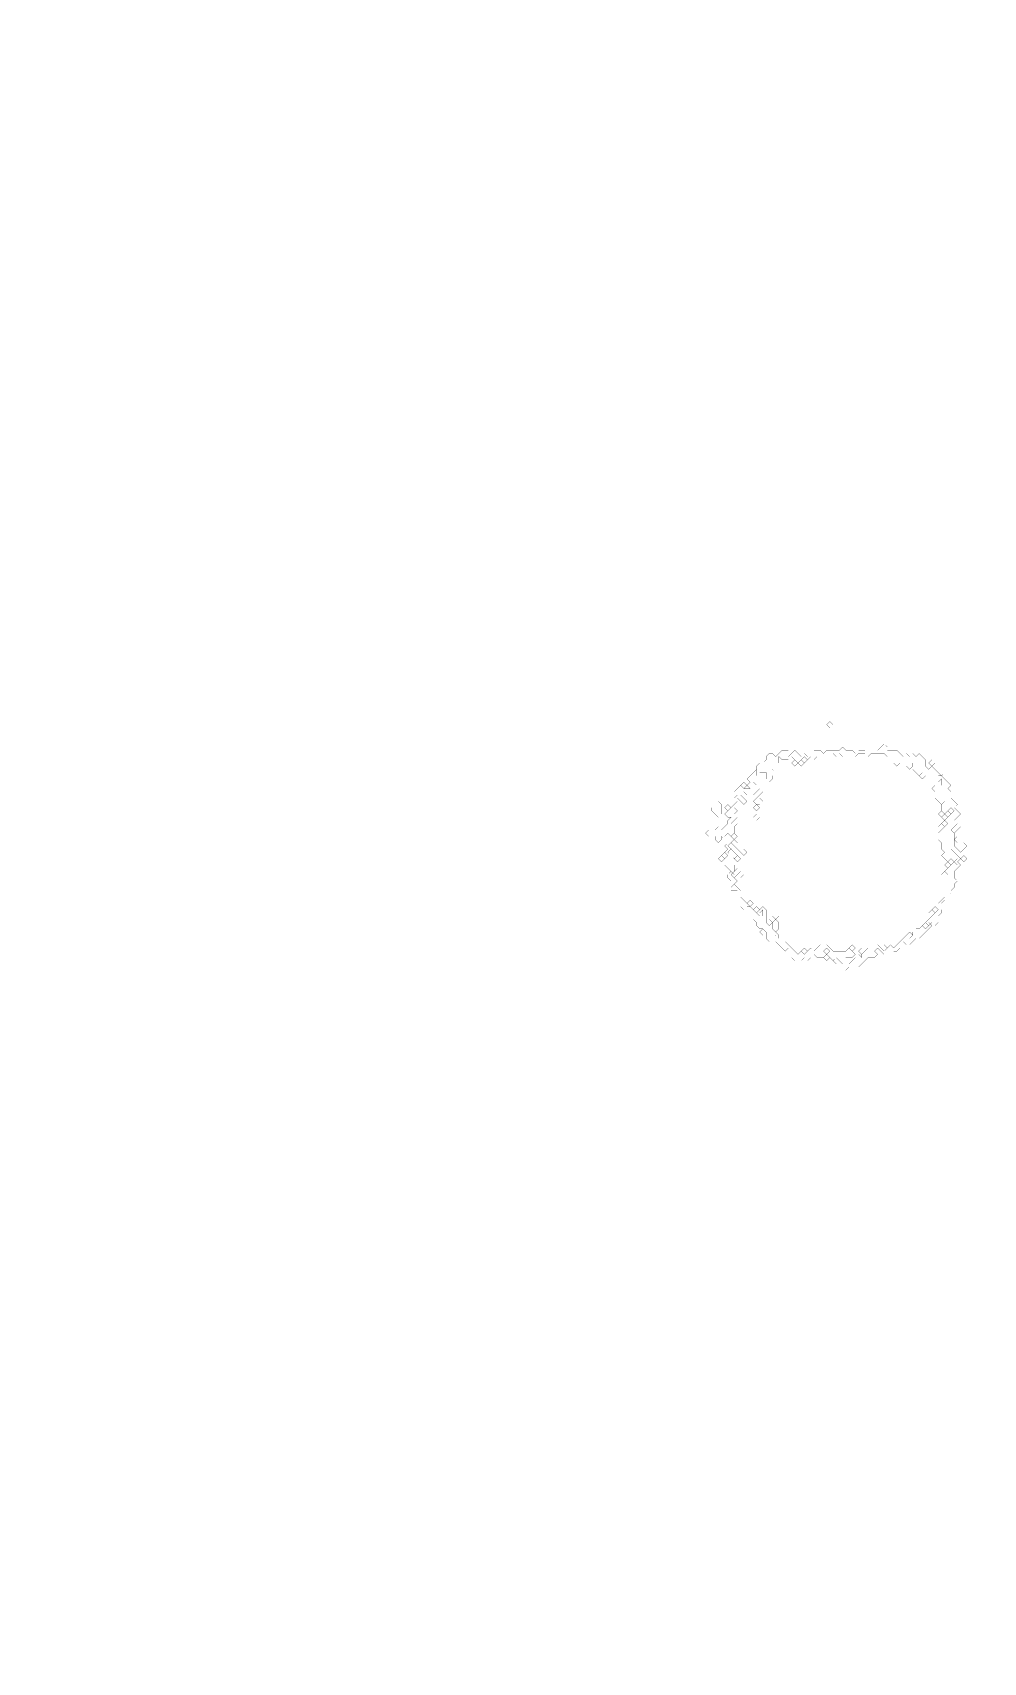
# Model space of a CAD drawing. Header units: metres. Extents: x 0 to 5075, y -5075 to 0.
# Drawn here: x 0 to 2961, y -5075 to 0 of the extents above; entities that cross this region are included whole.
import ezdxf

# ---------------------------------------------------------------- set-up
doc = ezdxf.new("R2010")
doc.units = ezdxf.units.M
doc.layers.add('conductor', color=1, linetype='Continuous')
doc.layers.add('substrate', color=5, linetype='Continuous')

msp = doc.modelspace()

# ---------------------------------------------------------------- linework, layer by layer
at = {"layer": 'conductor', "const_width": 0.5}
for points in [[(2492.8, -2244.6), (2482.9, -2254.5), (2473, -2254.5), (2463, -2254.5), (2453.1, -2254.5), (2443.2, -2254.5), (2433.3, -2264.4), (2423.3, -2254.5), (2413.4, -2264.4), (2403.5, -2254.5), (2393.5, -2264.4), (2383.6, -2274.3), (2373.7, -2264.4), (2363.7, -2254.5), (2353.8, -2264.4), (2343.9, -2264.4), (2333.9, -2264.4), (2324, -2254.5), (2324, -2264.4), (2324, -2274.3), (2314.1, -2284.3), (2304.1, -2294.2), (2314.1, -2304.1), (2304.1, -2314.1), (2304.1, -2324), (2294.2, -2333.9), (2284.3, -2324), (2284.3, -2314.1), (2284.3, -2304.1), (2274.3, -2304.1), (2264.4, -2304.1), (2264.4, -2314.1), (2264.4, -2324), (2264.4, -2333.9), (2254.5, -2343.9), (2244.6, -2333.9), (2254.5, -2343.9), (2244.6, -2353.8), (2234.6, -2363.7), (2224.7, -2363.7), (2214.8, -2363.7), (2204.8, -2373.7), (2194.9, -2383.6), (2204.8, -2393.5), (2194.9, -2403.5), (2185, -2413.4), (2175, -2423.3), (2165.1, -2413.4), (2175, -2423.3), (2185, -2433.3), (2194.9, -2443.2), (2185, -2453.1), (2175, -2463), (2185, -2473), (2185, -2482.9), (2185, -2492.8), (2175, -2502.8), (2165.1, -2492.8), (2155.2, -2502.8), (2165.1, -2492.8), (2175, -2502.8), (2185, -2512.7), (2175, -2522.6), (2165.1, -2532.6), (2175, -2542.5), (2165.1, -2552.4), (2175, -2562.4), (2165.1, -2572.3), (2175, -2582.2), (2185, -2592.2), (2185, -2602.1), (2185, -2612), (2175, -2622), (2185, -2631.9), (2194.9, -2641.8), (2185, -2651.7), (2175, -2661.7), (2185, -2651.7), (2194.9, -2661.7), (2204.8, -2671.6), (2204.8, -2681.5), (2204.8, -2691.5), (2214.8, -2701.4), (2224.7, -2711.3), (2224.7, -2721.3), (2234.6, -2721.3), (2244.6, -2731.2), (2254.5, -2741.1), (2264.4, -2751.1), (2264.4, -2761), (2264.4, -2751.1), (2254.5, -2741.1), (2264.4, -2731.2), (2274.3, -2721.3), (2284.3, -2731.2), (2284.3, -2741.1), (2284.3, -2751.1), (2284.3, -2761), (2284.3, -2770.9), (2274.3, -2780.9), (2284.3, -2770.9), (2294.2, -2780.9), (2294.2, -2790.8), (2294.2, -2800.7), (2304.1, -2800.7), (2314.1, -2800.7), (2324, -2810.7), (2324, -2820.6), (2333.9, -2830.5), (2333.9, -2840.4), (2343.9, -2830.5), (2353.8, -2840.4), (2363.7, -2850.4), (2373.7, -2860.3), (2383.6, -2870.2), (2393.5, -2860.3), (2403.5, -2870.2), (2413.4, -2860.3), (2423.3, -2850.4), (2433.3, -2860.3), (2443.2, -2850.4), (2453.1, -2860.3), (2443.2, -2850.4), (2453.1, -2840.4), (2463, -2840.4), (2473, -2840.4), (2482.9, -2850.4), (2492.8, -2860.3), (2482.9, -2870.2), (2492.8, -2860.3), (2502.8, -2860.3), (2512.7, -2860.3), (2522.6, -2860.3), (2532.6, -2860.3), (2542.5, -2850.4), (2552.4, -2860.3), (2562.4, -2870.2), (2552.4, -2880.2), (2542.5, -2880.2), (2532.6, -2880.2), (2542.5, -2880.2), (2552.4, -2880.2), (2562.4, -2870.2), (2572.3, -2870.2), (2582.2, -2880.2), (2582.2, -2870.2), (2592.2, -2860.3), (2602.1, -2870.2), (2612, -2860.3), (2622, -2850.4), (2631.9, -2840.4), (2641.8, -2850.4), (2651.7, -2860.3), (2661.7, -2850.4), (2671.6, -2840.4), (2681.5, -2850.4), (2691.5, -2840.4), (2701.4, -2830.5), (2711.3, -2820.6), (2721.3, -2810.7), (2731.2, -2820.6), (2741.1, -2810.7), (2741.1, -2800.7), (2751.1, -2790.8), (2761, -2790.8), (2770.9, -2780.9), (2780.9, -2790.8), (2790.8, -2780.9), (2800.7, -2770.9), (2790.8, -2761), (2800.7, -2751.1), (2810.7, -2741.1), (2820.6, -2731.2), (2820.6, -2721.3), (2820.6, -2711.3), (2830.5, -2701.4), (2840.4, -2691.5), (2840.4, -2681.5), (2840.4, -2671.6), (2840.4, -2661.7), (2840.4, -2651.7), (2830.5, -2641.8), (2840.4, -2631.9), (2850.4, -2622), (2840.4, -2612), (2850.4, -2602.1), (2860.3, -2592.2), (2870.2, -2582.2), (2880.2, -2592.2), (2870.2, -2582.2), (2880.2, -2572.3), (2870.2, -2582.2), (2860.3, -2572.3), (2850.4, -2582.2), (2840.4, -2572.3), (2830.5, -2562.4), (2840.4, -2552.4), (2830.5, -2542.5), (2830.5, -2532.6), (2830.5, -2522.6), (2840.4, -2512.7), (2830.5, -2502.8), (2820.6, -2492.8), (2830.5, -2482.9), (2840.4, -2473), (2850.4, -2463), (2840.4, -2453.1), (2850.4, -2443.2), (2860.3, -2433.3), (2870.2, -2423.3), (2860.3, -2413.4), (2850.4, -2423.3), (2840.4, -2433.3), (2830.5, -2423.3), (2830.5, -2413.4), (2830.5, -2403.5), (2840.4, -2393.5), (2830.5, -2403.5), (2820.6, -2393.5), (2810.7, -2383.6), (2820.6, -2373.7), (2830.5, -2363.7), (2820.6, -2353.8), (2830.5, -2343.9), (2830.5, -2333.9), (2830.5, -2324), (2820.6, -2333.9), (2810.7, -2324), (2800.7, -2324), (2790.8, -2324), (2780.9, -2314.1), (2770.9, -2304.1), (2761, -2314.1), (2751.1, -2304.1), (2741.1, -2294.2), (2751.1, -2284.3), (2741.1, -2274.3), (2741.1, -2284.3), (2731.2, -2294.2), (2721.3, -2284.3), (2721.3, -2274.3), (2721.3, -2264.4), (2721.3, -2254.5), (2721.3, -2264.4), (2711.3, -2274.3), (2701.4, -2274.3), (2691.5, -2284.3), (2681.5, -2274.3), (2681.5, -2264.4), (2681.5, -2254.5), (2671.6, -2254.5), (2661.7, -2254.5), (2651.7, -2244.6), (2641.8, -2244.6), (2631.9, -2244.6), (2622, -2244.6), (2612, -2244.6), (2602.1, -2254.5), (2592.2, -2244.6), (2582.2, -2244.6), (2572.3, -2244.6), (2562.4, -2254.5), (2552.4, -2254.5), (2542.5, -2254.5), (2532.6, -2254.5), (2522.6, -2254.5), (2512.7, -2244.6), (2502.8, -2254.5)], [(2284.3, -2274.3)], [(2304.1, -2294.2), (2314.1, -2284.3), (2324, -2294.2), (2314.1, -2304.1)], [(2363.7, -2274.3), (2373.7, -2264.4), (2383.6, -2274.3), (2373.7, -2284.3)], [(2383.6, -2274.3), (2393.5, -2264.4), (2403.5, -2274.3), (2393.5, -2284.3)], [(2393.5, -2264.4), (2403.5, -2254.5), (2413.4, -2264.4), (2403.5, -2274.3)], [(2761, -2314.1), (2770.9, -2304.1), (2780.9, -2314.1), (2770.9, -2324)], [(2204.8, -2373.7), (2214.8, -2363.7), (2224.7, -2373.7), (2214.8, -2383.6)], [(2204.8, -2393.5), (2214.8, -2383.6), (2224.7, -2393.5), (2214.8, -2403.5)], [(2244.6, -2353.8), (2254.5, -2343.9), (2264.4, -2353.8), (2254.5, -2363.7)], [(2244.6, -2373.7), (2254.5, -2363.7), (2264.4, -2373.7), (2254.5, -2383.6)], [(2244.6, -2393.5), (2254.5, -2383.6), (2264.4, -2383.6), (2274.3, -2393.5), (2264.4, -2403.5), (2254.5, -2403.5)], [(2254.5, -2363.7), (2264.4, -2353.8), (2274.3, -2363.7), (2264.4, -2373.7)], [(2800.7, -2353.8), (2810.7, -2343.9), (2820.6, -2353.8), (2810.7, -2363.7)], [(2175, -2423.3), (2185, -2413.4), (2194.9, -2423.3), (2185, -2433.3)], [(2244.6, -2413.4), (2254.5, -2403.5), (2264.4, -2413.4), (2254.5, -2423.3)], [(2244.6, -2443.2), (2254.5, -2433.3), (2264.4, -2443.2), (2254.5, -2453.1)], [(2820.6, -2433.3), (2830.5, -2423.3), (2840.4, -2433.3), (2830.5, -2443.2)], [(2830.5, -2443.2), (2840.4, -2433.3), (2850.4, -2443.2), (2840.4, -2453.1)], [(2840.4, -2433.3), (2850.4, -2423.3), (2860.3, -2433.3), (2850.4, -2443.2)], [(2850.4, -2423.3), (2860.3, -2413.4), (2870.2, -2423.3), (2860.3, -2433.3)], [(2175, -2463), (2185, -2453.1), (2194.9, -2463), (2185, -2473)], [(2820.6, -2473), (2830.5, -2463), (2840.4, -2473), (2830.5, -2482.9)], [(2830.5, -2463), (2840.4, -2453.1), (2850.4, -2463), (2840.4, -2473)], [(2165.1, -2532.6), (2175, -2522.6), (2185, -2532.6), (2175, -2542.5)], [(2175, -2502.8), (2185, -2492.8), (2194.9, -2502.8), (2185, -2512.7)], [(2175, -2522.6), (2185, -2512.7), (2194.9, -2522.6), (2185, -2532.6)], [(2175, -2542.5), (2185, -2532.6), (2194.9, -2542.5), (2185, -2552.4)], [(2820.6, -2512.7), (2830.5, -2502.8), (2840.4, -2512.7), (2830.5, -2522.6)], [(2165.1, -2552.4), (2175, -2542.5), (2185, -2552.4), (2175, -2562.4)], [(2165.1, -2572.3), (2175, -2562.4), (2185, -2572.3), (2175, -2582.2)], [(2185, -2552.4), (2194.9, -2542.5), (2204.8, -2552.4), (2194.9, -2562.4)], [(2185, -2572.3), (2194.9, -2562.4), (2204.8, -2572.3), (2194.9, -2582.2)], [(2204.8, -2552.4), (2214.8, -2542.5), (2224.7, -2552.4), (2214.8, -2562.4)], [(2840.4, -2592.2), (2850.4, -2582.2), (2860.3, -2592.2), (2850.4, -2602.1)], [(2850.4, -2582.2), (2860.3, -2572.3), (2870.2, -2582.2), (2860.3, -2592.2)], [(2175, -2622), (2185, -2612), (2194.9, -2622), (2185, -2631.9)], [(2185, -2612), (2194.9, -2602.1), (2204.8, -2612), (2194.9, -2622)], [(2194.9, -2622), (2204.8, -2612), (2214.8, -2622), (2204.8, -2631.9)], [(2830.5, -2622), (2840.4, -2612), (2850.4, -2622), (2840.4, -2631.9)], [(2224.7, -2711.3), (2234.6, -2701.4), (2244.6, -2711.3), (2234.6, -2721.3)], [(2244.6, -2731.2), (2254.5, -2721.3), (2264.4, -2731.2), (2254.5, -2741.1)], [(2304.1, -2751.1), (2314.1, -2741.1), (2324, -2751.1), (2314.1, -2761)], [(2790.8, -2741.1), (2800.7, -2731.2), (2810.7, -2741.1), (2800.7, -2751.1)], [(2800.7, -2731.2), (2810.7, -2721.3), (2820.6, -2731.2), (2810.7, -2741.1)], [(2284.3, -2770.9), (2294.2, -2761), (2304.1, -2770.9), (2294.2, -2780.9)], [(2304.1, -2770.9), (2314.1, -2761), (2324, -2770.9), (2324, -2780.9), (2324, -2790.8), (2314.1, -2800.7), (2304.1, -2790.8), (2304.1, -2780.9)], [(2770.9, -2780.9), (2780.9, -2770.9), (2790.8, -2780.9), (2780.9, -2790.8)], [(2780.9, -2770.9), (2790.8, -2761), (2800.7, -2770.9), (2790.8, -2780.9)], [(2294.2, -2820.6)], [(2542.5, -2850.4), (2552.4, -2840.4), (2562.4, -2850.4), (2552.4, -2860.3)], [(2641.8, -2850.4), (2651.7, -2840.4), (2661.7, -2850.4), (2651.7, -2860.3)], [(2721.3, -2810.7), (2731.2, -2800.7), (2741.1, -2810.7), (2731.2, -2820.6)], [(2761, -2810.7)], [(2393.5, -2860.3), (2403.5, -2850.4), (2413.4, -2860.3), (2403.5, -2870.2)], [(2572.3, -2860.3), (2582.2, -2850.4), (2592.2, -2860.3), (2582.2, -2870.2)], [(2592.2, -2860.3), (2602.1, -2850.4), (2612, -2860.3), (2602.1, -2870.2)], [(2532.6, -2900)]]:
    msp.add_lwpolyline(points, close=True, dxfattribs=at)
at = {"layer": 'substrate', "const_width": 0.5}
msp.add_lwpolyline([(2969.6, 0), (2959.6, 0), (2949.7, 0), (2939.8, 0), (2929.8, 0), (2919.9, 0), (2910, 0), (2900, 0), (2890.1, 0), (2880.2, 0), (2870.2, 0), (2860.3, 0), (2850.4, 0), (2840.4, 0), (2830.5, 0), (2820.6, 0), (2810.7, 0), (2800.7, 0), (2790.8, 0), (2780.9, 0), (2770.9, 0), (2761, 0), (2751.1, 0), (2741.1, 0), (2731.2, 0), (2721.3, 0), (2711.3, 0), (2701.4, 0), (2691.5, 0), (2681.5, 0), (2671.6, 0), (2661.7, 0), (2651.7, 0), (2641.8, 0), (2631.9, 0), (2622, 0), (2612, 0), (2602.1, 0), (2592.2, 0), (2582.2, 0), (2572.3, 0), (2562.4, 0), (2552.4, 0), (2542.5, 0), (2532.6, 0), (2522.6, 0), (2512.7, 0), (2502.8, 0), (2492.8, 0), (2482.9, 0), (2473, 0), (2463, 0), (2453.1, 0), (2443.2, 0), (2433.3, 0), (2423.3, 0), (2413.4, 0), (2403.5, 0), (2393.5, 0), (2383.6, 0), (2373.7, 0), (2363.7, 0), (2353.8, 0), (2343.9, 0), (2333.9, 0), (2324, 0), (2314.1, 0), (2304.1, 0), (2294.2, 0), (2284.3, 0), (2274.3, 0), (2264.4, 0), (2254.5, 0), (2244.6, 0), (2234.6, 0), (2224.7, 0), (2214.8, 0), (2204.8, 0), (2194.9, 0), (2185, 0), (2175, 0), (2165.1, 0), (2155.2, 0), (2145.2, 0), (2135.3, 0), (2125.4, 0), (2115.4, 0), (2105.5, 0), (2095.6, 0), (2085.6, 0), (2075.7, 0), (2065.8, 0), (2055.8, 0), (2045.9, 0), (2036, 0), (2026.1, 0), (2016.1, 0), (2006.2, 0), (1996.3, 0), (1986.3, 0), (1976.4, 0), (1966.5, 0), (1956.5, 0), (1946.6, 0), (1936.7, 0), (1926.7, 0), (1916.8, 0), (1906.9, 0), (1896.9, 0), (1887, 0), (1877.1, 0), (1867.1, 0), (1857.2, 0), (1847.3, 0), (1837.4, 0), (1827.4, 0), (1817.5, 0), (1807.6, 0), (1797.6, 0), (1787.7, 0), (1777.8, 0), (1767.8, 0), (1757.9, 0), (1748, 0), (1738, 0), (1728.1, 0), (1718.2, 0), (1708.2, 0), (1698.3, 0), (1688.4, 0), (1678.4, 0), (1668.5, 0), (1658.6, 0), (1648.7, 0), (1638.7, 0), (1628.8, 0), (1618.9, 0), (1608.9, 0), (1599, 0), (1589.1, 0), (1579.1, 0), (1569.2, 0), (1559.3, 0), (1549.3, 0), (1539.4, 0), (1529.5, 0), (1519.5, 0), (1509.6, 0), (1499.7, 0), (1489.7, 0), (1479.8, 0), (1469.9, 0), (1460, 0), (1450, 0), (1440.1, 0), (1430.2, 0), (1420.2, 0), (1410.3, 0), (1400.4, 0), (1390.4, 0), (1380.5, 0), (1370.6, 0), (1360.6, 0), (1350.7, 0), (1340.8, 0), (1330.8, 0), (1320.9, 0), (1311, 0), (1301, 0), (1291.1, 0), (1281.2, 0), (1271.2, 0), (1261.3, 0), (1251.4, 0), (1241.5, 0), (1231.5, 0), (1221.6, 0), (1211.7, 0), (1201.7, 0), (1191.8, 0), (1181.9, 0), (1171.9, 0), (1162, 0), (1152.1, 0), (1142.1, 0), (1132.2, 0), (1122.3, 0), (1112.3, 0), (1102.4, 0), (1092.5, 0), (1082.5, 0), (1072.6, 0), (1062.7, 0), (1052.8, 0), (1042.8, 0), (1032.9, 0), (1023, 0), (1013, 0), (1003.1, 0), (993.2, 0), (983.2, 0), (973.3, 0), (963.4, 0), (953.4, 0), (943.5, 0), (933.6, 0), (923.6, 0), (913.7, 0), (903.8, 0), (893.8, 0), (883.9, 0), (874, 0), (864.1, 0), (854.1, 0), (844.2, 0), (834.3, 0), (824.3, 0), (814.4, 0), (804.5, 0), (794.5, 0), (784.6, 0), (774.7, 0), (764.7, 0), (754.8, 0), (744.9, 0), (734.9, 0), (725, 0), (715.1, 0), (705.1, 0), (695.2, 0), (685.3, 0), (675.4, 0), (665.4, 0), (655.5, 0), (645.6, 0), (635.6, 0), (625.7, 0), (615.8, 0), (605.8, 0), (595.9, 0), (586, 0), (576, 0), (566.1, 0), (556.2, 0), (546.2, 0), (536.3, 0), (526.4, 0), (516.4, 0), (506.5, 0), (496.6, 0), (486.7, 0), (476.7, 0), (466.8, 0), (456.9, 0), (446.9, 0), (437, 0), (427.1, 0), (417.1, 0), (407.2, 0), (397.3, 0), (387.3, 0), (377.4, 0), (367.5, 0), (357.5, 0), (347.6, 0), (337.7, 0), (327.7, 0), (317.8, 0), (307.9, 0), (297.9, 0), (288, 0), (278.1, 0), (268.2, 0), (258.2, 0), (248.3, 0), (238.4, 0), (228.4, 0), (218.5, 0), (208.6, 0), (198.6, 0), (188.7, 0), (178.8, 0), (168.8, 0), (158.9, 0), (149, 0), (139, 0), (129.1, 0), (119.2, 0), (109.2, 0), (99.3, 0), (89.4, 0), (79.5, 0), (69.5, 0), (59.6, 0), (49.7, 0), (39.7, 0), (29.8, 0), (19.9, 0), (9.9, 0), (0, 0), (0, -9.9), (0, -19.9), (0, -29.8), (0, -39.7), (0, -49.7), (0, -59.6), (0, -69.5), (0, -79.5), (0, -89.4), (0, -99.3), (0, -109.2), (0, -119.2), (0, -129.1), (0, -139), (0, -149), (0, -158.9), (0, -168.8), (0, -178.8), (0, -188.7), (0, -198.6), (0, -208.6), (0, -218.5), (0, -228.4), (0, -238.4), (0, -248.3), (0, -258.2), (0, -268.2), (0, -278.1), (0, -288), (0, -297.9), (0, -307.9), (0, -317.8), (0, -327.7), (0, -337.7), (0, -347.6), (0, -357.5), (0, -367.5), (0, -377.4), (0, -387.3), (0, -397.3), (0, -407.2), (0, -417.1), (0, -427.1), (0, -437), (0, -446.9), (0, -456.9), (0, -466.8), (0, -476.7), (0, -486.7), (0, -496.6), (0, -506.5), (0, -516.4), (0, -526.4), (0, -536.3), (0, -546.2), (0, -556.2), (0, -566.1), (0, -576), (0, -586), (0, -595.9), (0, -605.8), (0, -615.8), (0, -625.7), (0, -635.6), (0, -645.6), (0, -655.5), (0, -665.4), (0, -675.4), (0, -685.3), (0, -695.2), (0, -705.1), (0, -715.1), (0, -725), (0, -734.9), (0, -744.9), (0, -754.8), (0, -764.7), (0, -774.7), (0, -784.6), (0, -794.5), (0, -804.5), (0, -814.4), (0, -824.3), (0, -834.3), (0, -844.2), (0, -854.1), (0, -864.1), (0, -874), (0, -883.9), (0, -893.8), (0, -903.8), (0, -913.7), (0, -923.6), (0, -933.6), (0, -943.5), (0, -953.4), (0, -963.4), (0, -973.3), (0, -983.2), (0, -993.2), (0, -1003.1), (0, -1013), (0, -1023), (0, -1032.9), (0, -1042.8), (0, -1052.8), (0, -1062.7), (0, -1072.6), (0, -1082.5), (0, -1092.5), (0, -1102.4), (0, -1112.3), (0, -1122.3), (0, -1132.2), (0, -1142.1), (0, -1152.1), (0, -1162), (0, -1171.9), (0, -1181.9), (0, -1191.8), (0, -1201.7), (0, -1211.7), (0, -1221.6), (0, -1231.5), (0, -1241.5), (0, -1251.4), (0, -1261.3), (0, -1271.2), (0, -1281.2), (0, -1291.1), (0, -1301), (0, -1311), (0, -1320.9), (0, -1330.8), (0, -1340.8), (0, -1350.7), (0, -1360.6), (0, -1370.6), (0, -1380.5), (0, -1390.4), (0, -1400.4), (0, -1410.3), (0, -1420.2), (0, -1430.2), (0, -1440.1), (0, -1450), (0, -1460), (0, -1469.9), (0, -1479.8), (0, -1489.7), (0, -1499.7), (0, -1509.6), (0, -1519.5), (0, -1529.5), (0, -1539.4), (0, -1549.3), (0, -1559.3), (0, -1569.2), (0, -1579.1), (0, -1589.1), (0, -1599), (0, -1608.9), (0, -1618.9), (0, -1628.8), (0, -1638.7), (0, -1648.7), (0, -1658.6), (0, -1668.5), (0, -1678.4), (0, -1688.4), (0, -1698.3), (0, -1708.2), (0, -1718.2), (0, -1728.1), (0, -1738), (0, -1748), (0, -1757.9), (0, -1767.8), (0, -1777.8), (0, -1787.7), (0, -1797.6), (0, -1807.6), (0, -1817.5), (0, -1827.4), (0, -1837.4), (0, -1847.3), (0, -1857.2), (0, -1867.1), (0, -1877.1), (0, -1887), (0, -1896.9), (0, -1906.9), (0, -1916.8), (0, -1926.7), (0, -1936.7), (0, -1946.6), (0, -1956.5), (0, -1966.5), (0, -1976.4), (0, -1986.3), (0, -1996.3), (0, -2006.2), (0, -2016.1), (0, -2026.1), (0, -2036), (0, -2045.9), (0, -2055.8), (0, -2065.8), (0, -2075.7), (0, -2085.6), (0, -2095.6), (0, -2105.5), (0, -2115.4), (0, -2125.4), (0, -2135.3), (0, -2145.2), (0, -2155.2), (0, -2165.1), (0, -2175), (0, -2185), (0, -2194.9), (0, -2204.8), (0, -2214.8), (0, -2224.7), (0, -2234.6), (0, -2244.6), (0, -2254.5), (0, -2264.4), (0, -2274.3), (0, -2284.3), (0, -2294.2), (0, -2304.1), (0, -2314.1), (0, -2324), (0, -2333.9), (0, -2343.9), (0, -2353.8), (0, -2363.7), (0, -2373.7), (0, -2383.6), (0, -2393.5), (0, -2403.5), (0, -2413.4), (0, -2423.3), (0, -2433.3), (0, -2443.2), (0, -2453.1), (0, -2463), (0, -2473), (0, -2482.9), (0, -2492.8), (0, -2502.8), (0, -2512.7), (0, -2522.6), (0, -2532.6), (0, -2542.5), (0, -2552.4), (0, -2562.4), (0, -2572.3), (0, -2582.2), (0, -2592.2), (0, -2602.1), (0, -2612), (0, -2622), (0, -2631.9), (0, -2641.8), (0, -2651.7), (0, -2661.7), (0, -2671.6), (0, -2681.5), (0, -2691.5), (0, -2701.4), (0, -2711.3), (0, -2721.3), (0, -2731.2), (0, -2741.1), (0, -2751.1), (0, -2761), (0, -2770.9), (0, -2780.9), (0, -2790.8), (0, -2800.7), (0, -2810.7), (0, -2820.6), (0, -2830.5), (0, -2840.4), (0, -2850.4), (0, -2860.3), (0, -2870.2), (0, -2880.2), (0, -2890.1), (0, -2900), (0, -2910), (0, -2919.9), (0, -2929.8), (0, -2939.8), (0, -2949.7), (0, -2959.6), (0, -2969.6), (0, -2979.5), (0, -2989.4), (0, -2999.4), (0, -3009.3), (0, -3019.2), (0, -3029.2), (0, -3039.1), (0, -3049), (0, -3058.9), (0, -3068.9), (0, -3078.8), (0, -3088.7), (0, -3098.7), (0, -3108.6), (0, -3118.5), (0, -3128.5), (0, -3138.4), (0, -3148.3), (0, -3158.3), (0, -3168.2), (0, -3178.1), (0, -3188.1), (0, -3198), (0, -3207.9), (0, -3217.9), (0, -3227.8), (0, -3237.7), (0, -3247.6), (0, -3257.6), (0, -3267.5), (0, -3277.4), (0, -3287.4), (0, -3297.3), (0, -3307.2), (0, -3317.2), (0, -3327.1), (0, -3337), (0, -3347), (0, -3356.9), (0, -3366.8), (0, -3376.8), (0, -3386.7), (0, -3396.6), (0, -3406.6), (0, -3416.5), (0, -3426.4), (0, -3436.3), (0, -3446.3), (0, -3456.2), (0, -3466.1), (0, -3476.1), (0, -3486), (0, -3495.9), (0, -3505.9), (0, -3515.8), (0, -3525.7), (0, -3535.7), (0, -3545.6), (0, -3555.5), (0, -3565.5), (0, -3575.4), (0, -3585.3), (0, -3595.3), (0, -3605.2), (0, -3615.1), (0, -3625), (0, -3635), (0, -3644.9), (0, -3654.8), (0, -3664.8), (0, -3674.7), (0, -3684.6), (0, -3694.6), (0, -3704.5), (0, -3714.4), (0, -3724.4), (0, -3734.3), (0, -3744.2), (0, -3754.2), (0, -3764.1), (0, -3774), (0, -3784), (0, -3793.9), (0, -3803.8), (0, -3813.8), (0, -3823.7), (0, -3833.6), (0, -3843.5), (0, -3853.5), (0, -3863.4), (0, -3873.3), (0, -3883.3), (0, -3893.2), (0, -3903.1), (0, -3913.1), (0, -3923), (0, -3932.9), (0, -3942.9), (0, -3952.8), (0, -3962.7), (0, -3972.7), (0, -3982.6), (0, -3992.5), (0, -4002.5), (0, -4012.4), (0, -4022.3), (0, -4032.2), (0, -4042.2), (0, -4052.1), (0, -4062), (0, -4072), (0, -4081.9), (0, -4091.8), (0, -4101.8), (0, -4111.7), (0, -4121.6), (0, -4131.6), (0, -4141.5), (0, -4151.4), (0, -4161.4), (0, -4171.3), (0, -4181.2), (0, -4191.2), (0, -4201.1), (0, -4211), (0, -4220.9), (0, -4230.9), (0, -4240.8), (0, -4250.7), (0, -4260.7), (0, -4270.6), (0, -4280.5), (0, -4290.5), (0, -4300.4), (0, -4310.3), (0, -4320.3), (0, -4330.2), (0, -4340.1), (0, -4350.1), (0, -4360), (0, -4369.9), (0, -4379.9), (0, -4389.8), (0, -4399.7), (0, -4409.6), (0, -4419.6), (0, -4429.5), (0, -4439.4), (0, -4449.4), (0, -4459.3), (0, -4469.2), (0, -4479.2), (0, -4489.1), (0, -4499), (0, -4509), (0, -4518.9), (0, -4528.8), (0, -4538.8), (0, -4548.7), (0, -4558.6), (0, -4568.6), (0, -4578.5), (0, -4588.4), (0, -4598.3), (0, -4608.3), (0, -4618.2), (0, -4628.1), (0, -4638.1), (0, -4648), (0, -4657.9), (0, -4667.9), (0, -4677.8), (0, -4687.7), (0, -4697.7), (0, -4707.6), (0, -4717.5), (0, -4727.5), (0, -4737.4), (0, -4747.3), (0, -4757.3), (0, -4767.2), (0, -4777.1), (0, -4787.1), (0, -4797), (0, -4806.9), (0, -4816.8), (0, -4826.8), (0, -4836.7), (0, -4846.6), (0, -4856.6), (0, -4866.5), (0, -4876.4), (0, -4886.4), (0, -4896.3), (0, -4906.2), (0, -4916.2), (0, -4926.1), (0, -4936), (0, -4946), (0, -4955.9), (0, -4965.8), (0, -4975.8), (0, -4985.7), (0, -4995.6), (0, -5005.5), (0, -5015.5), (0, -5025.4), (0, -5035.3), (0, -5045.3), (0, -5055.2), (0, -5065.1), (0, -5075.1), (9.9, -5075.1), (19.9, -5075.1), (29.8, -5075.1), (39.7, -5075.1), (49.7, -5075.1), (59.6, -5075.1), (69.5, -5075.1), (79.5, -5075.1), (89.4, -5075.1), (99.3, -5075.1), (109.2, -5075.1), (119.2, -5075.1), (129.1, -5075.1), (139, -5075.1), (149, -5075.1), (158.9, -5075.1), (168.8, -5075.1), (178.8, -5075.1), (188.7, -5075.1), (198.6, -5075.1), (208.6, -5075.1), (218.5, -5075.1), (228.4, -5075.1), (238.4, -5075.1), (248.3, -5075.1), (258.2, -5075.1), (268.2, -5075.1), (278.1, -5075.1), (288, -5075.1), (297.9, -5075.1), (307.9, -5075.1), (317.8, -5075.1), (327.7, -5075.1), (337.7, -5075.1), (347.6, -5075.1), (357.5, -5075.1), (367.5, -5075.1), (377.4, -5075.1), (387.3, -5075.1), (397.3, -5075.1), (407.2, -5075.1), (417.1, -5075.1), (427.1, -5075.1), (437, -5075.1), (446.9, -5075.1), (456.9, -5075.1), (466.8, -5075.1), (476.7, -5075.1), (486.7, -5075.1), (496.6, -5075.1), (506.5, -5075.1), (516.4, -5075.1), (526.4, -5075.1), (536.3, -5075.1), (546.2, -5075.1), (556.2, -5075.1), (566.1, -5075.1), (576, -5075.1), (586, -5075.1), (595.9, -5075.1), (605.8, -5075.1), (615.8, -5075.1), (625.7, -5075.1), (635.6, -5075.1), (645.6, -5075.1), (655.5, -5075.1), (665.4, -5075.1), (675.4, -5075.1), (685.3, -5075.1), (695.2, -5075.1), (705.1, -5075.1), (715.1, -5075.1), (725, -5075.1), (734.9, -5075.1), (744.9, -5075.1), (754.8, -5075.1), (764.7, -5075.1), (774.7, -5075.1), (784.6, -5075.1), (794.5, -5075.1), (804.5, -5075.1), (814.4, -5075.1), (824.3, -5075.1), (834.3, -5075.1), (844.2, -5075.1), (854.1, -5075.1), (864.1, -5075.1), (874, -5075.1), (883.9, -5075.1), (893.8, -5075.1), (903.8, -5075.1), (913.7, -5075.1), (923.6, -5075.1), (933.6, -5075.1), (943.5, -5075.1), (953.4, -5075.1), (963.4, -5075.1), (973.3, -5075.1), (983.2, -5075.1), (993.2, -5075.1), (1003.1, -5075.1), (1013, -5075.1), (1023, -5075.1), (1032.9, -5075.1), (1042.8, -5075.1), (1052.8, -5075.1), (1062.7, -5075.1), (1072.6, -5075.1), (1082.5, -5075.1), (1092.5, -5075.1), (1102.4, -5075.1), (1112.3, -5075.1), (1122.3, -5075.1), (1132.2, -5075.1), (1142.1, -5075.1), (1152.1, -5075.1), (1162, -5075.1), (1171.9, -5075.1), (1181.9, -5075.1), (1191.8, -5075.1), (1201.7, -5075.1), (1211.7, -5075.1), (1221.6, -5075.1), (1231.5, -5075.1), (1241.5, -5075.1), (1251.4, -5075.1), (1261.3, -5075.1), (1271.2, -5075.1), (1281.2, -5075.1), (1291.1, -5075.1), (1301, -5075.1), (1311, -5075.1), (1320.9, -5075.1), (1330.8, -5075.1), (1340.8, -5075.1), (1350.7, -5075.1), (1360.6, -5075.1), (1370.6, -5075.1), (1380.5, -5075.1), (1390.4, -5075.1), (1400.4, -5075.1), (1410.3, -5075.1), (1420.2, -5075.1), (1430.2, -5075.1), (1440.1, -5075.1), (1450, -5075.1), (1460, -5075.1), (1469.9, -5075.1), (1479.8, -5075.1), (1489.7, -5075.1), (1499.7, -5075.1), (1509.6, -5075.1), (1519.5, -5075.1), (1529.5, -5075.1), (1539.4, -5075.1), (1549.3, -5075.1), (1559.3, -5075.1), (1569.2, -5075.1), (1579.1, -5075.1), (1589.1, -5075.1), (1599, -5075.1), (1608.9, -5075.1), (1618.9, -5075.1), (1628.8, -5075.1), (1638.7, -5075.1), (1648.7, -5075.1), (1658.6, -5075.1), (1668.5, -5075.1), (1678.4, -5075.1), (1688.4, -5075.1), (1698.3, -5075.1), (1708.2, -5075.1), (1718.2, -5075.1), (1728.1, -5075.1), (1738, -5075.1), (1748, -5075.1), (1757.9, -5075.1), (1767.8, -5075.1), (1777.8, -5075.1), (1787.7, -5075.1), (1797.6, -5075.1), (1807.6, -5075.1), (1817.5, -5075.1), (1827.4, -5075.1), (1837.4, -5075.1), (1847.3, -5075.1), (1857.2, -5075.1), (1867.1, -5075.1), (1877.1, -5075.1), (1887, -5075.1), (1896.9, -5075.1), (1906.9, -5075.1), (1916.8, -5075.1), (1926.7, -5075.1), (1936.7, -5075.1), (1946.6, -5075.1), (1956.5, -5075.1), (1966.5, -5075.1), (1976.4, -5075.1), (1986.3, -5075.1), (1996.3, -5075.1), (2006.2, -5075.1), (2016.1, -5075.1), (2026.1, -5075.1), (2036, -5075.1), (2045.9, -5075.1), (2055.8, -5075.1), (2065.8, -5075.1), (2075.7, -5075.1), (2085.6, -5075.1), (2095.6, -5075.1), (2105.5, -5075.1), (2115.4, -5075.1), (2125.4, -5075.1), (2135.3, -5075.1), (2145.2, -5075.1), (2155.2, -5075.1), (2165.1, -5075.1), (2175, -5075.1), (2185, -5075.1), (2194.9, -5075.1), (2204.8, -5075.1), (2214.8, -5075.1), (2224.7, -5075.1), (2234.6, -5075.1), (2244.6, -5075.1), (2254.5, -5075.1), (2264.4, -5075.1), (2274.3, -5075.1), (2284.3, -5075.1), (2294.2, -5075.1), (2304.1, -5075.1), (2314.1, -5075.1), (2324, -5075.1), (2333.9, -5075.1), (2343.9, -5075.1), (2353.8, -5075.1), (2363.7, -5075.1), (2373.7, -5075.1), (2383.6, -5075.1), (2393.5, -5075.1), (2403.5, -5075.1), (2413.4, -5075.1), (2423.3, -5075.1), (2433.3, -5075.1), (2443.2, -5075.1), (2453.1, -5075.1), (2463, -5075.1), (2473, -5075.1), (2482.9, -5075.1), (2492.8, -5075.1), (2502.8, -5075.1), (2512.7, -5075.1), (2522.6, -5075.1), (2532.6, -5075.1), (2542.5, -5075.1), (2552.4, -5075.1), (2562.4, -5075.1), (2572.3, -5075.1), (2582.2, -5075.1), (2592.2, -5075.1), (2602.1, -5075.1), (2612, -5075.1), (2622, -5075.1), (2631.9, -5075.1), (2641.8, -5075.1), (2651.7, -5075.1), (2661.7, -5075.1), (2671.6, -5075.1), (2681.5, -5075.1), (2691.5, -5075.1), (2701.4, -5075.1), (2711.3, -5075.1), (2721.3, -5075.1), (2731.2, -5075.1), (2741.1, -5075.1), (2751.1, -5075.1), (2761, -5075.1), (2770.9, -5075.1), (2780.9, -5075.1), (2790.8, -5075.1), (2800.7, -5075.1), (2810.7, -5075.1), (2820.6, -5075.1), (2830.5, -5075.1), (2840.4, -5075.1), (2850.4, -5075.1), (2860.3, -5075.1), (2870.2, -5075.1), (2880.2, -5075.1), (2890.1, -5075.1), (2900, -5075.1), (2910, -5075.1), (2919.9, -5075.1), (2929.8, -5075.1), (2939.8, -5075.1), (2949.7, -5075.1), (2959.6, -5075.1), (2969.6, -5075.1)], dxfattribs=at)
for points in [[(2473, -2155.2), (2482.9, -2145.2), (2492.8, -2155.2), (2482.9, -2165.1)], [(2602.1, -2224.7), (2612, -2214.8), (2622, -2224.7), (2631.9, -2234.6), (2641.8, -2224.7), (2651.7, -2214.8), (2661.7, -2224.7), (2661.7, -2234.6), (2671.6, -2234.6), (2681.5, -2234.6), (2691.5, -2234.6), (2701.4, -2244.6), (2711.3, -2254.5), (2721.3, -2244.6), (2731.2, -2254.5), (2741.1, -2244.6), (2751.1, -2254.5), (2761, -2244.6), (2770.9, -2254.5), (2780.9, -2264.4), (2780.9, -2274.3), (2780.9, -2284.3), (2790.8, -2294.2), (2800.7, -2284.3), (2810.7, -2294.2), (2820.6, -2304.1), (2820.6, -2314.1), (2830.5, -2314.1), (2840.4, -2324), (2850.4, -2333.9), (2860.3, -2343.9), (2850.4, -2353.8), (2860.3, -2363.7), (2860.3, -2373.7), (2860.3, -2383.6), (2870.2, -2393.5), (2880.2, -2403.5), (2870.2, -2413.4), (2880.2, -2423.3), (2890.1, -2433.3), (2880.2, -2443.2), (2870.2, -2453.1), (2880.2, -2463), (2870.2, -2473), (2860.3, -2482.9), (2870.2, -2492.8), (2870.2, -2502.8), (2870.2, -2512.7), (2870.2, -2522.6), (2870.2, -2532.6), (2860.3, -2542.5), (2870.2, -2552.4), (2880.2, -2562.4), (2890.1, -2572.3), (2880.2, -2582.2), (2890.1, -2592.2), (2880.2, -2602.1), (2870.2, -2612), (2870.2, -2622), (2870.2, -2631.9), (2880.2, -2641.8), (2870.2, -2651.7), (2870.2, -2661.7), (2860.3, -2671.6), (2860.3, -2681.5), (2850.4, -2691.5), (2840.4, -2701.4), (2830.5, -2711.3), (2840.4, -2721.3), (2830.5, -2731.2), (2830.5, -2741.1), (2820.6, -2751.1), (2820.6, -2761), (2820.6, -2770.9), (2810.7, -2780.9), (2800.7, -2780.9), (2790.8, -2770.9), (2800.7, -2780.9), (2790.8, -2790.8), (2780.9, -2800.7), (2770.9, -2810.7), (2761, -2820.6), (2751.1, -2820.6), (2741.1, -2830.5), (2731.2, -2840.4), (2721.3, -2840.4), (2711.3, -2830.5), (2721.3, -2840.4), (2711.3, -2850.4), (2701.4, -2850.4), (2691.5, -2860.3), (2681.5, -2860.3), (2671.6, -2870.2), (2661.7, -2870.2), (2651.7, -2870.2), (2641.8, -2860.3), (2631.9, -2850.4), (2622, -2860.3), (2631.9, -2870.2), (2622, -2880.2), (2612, -2880.2), (2602.1, -2880.2), (2592.2, -2890.1), (2582.2, -2900), (2572.3, -2910), (2562.4, -2900), (2562.4, -2890.1), (2562.4, -2880.2), (2552.4, -2870.2), (2562.4, -2880.2), (2552.4, -2890.1), (2542.5, -2900), (2542.5, -2910), (2532.6, -2919.9), (2522.6, -2910), (2522.6, -2900), (2512.7, -2890.1), (2522.6, -2880.2), (2522.6, -2870.2), (2512.7, -2870.2), (2502.8, -2870.2), (2502.8, -2880.2), (2492.8, -2890.1), (2482.9, -2880.2), (2473, -2870.2), (2482.9, -2860.3), (2473, -2850.4), (2463, -2860.3), (2473, -2870.2), (2463, -2880.2), (2453.1, -2880.2), (2443.2, -2880.2), (2433.3, -2870.2), (2423.3, -2870.2), (2423.3, -2880.2), (2413.4, -2890.1), (2403.5, -2880.2), (2393.5, -2870.2), (2403.5, -2880.2), (2393.5, -2890.1), (2383.6, -2890.1), (2373.7, -2890.1), (2363.7, -2880.2), (2363.7, -2870.2), (2363.7, -2860.3), (2353.8, -2850.4), (2343.9, -2860.3), (2333.9, -2850.4), (2324, -2840.4), (2314.1, -2830.5), (2314.1, -2820.6), (2314.1, -2810.7), (2304.1, -2820.6), (2294.2, -2830.5), (2284.3, -2820.6), (2284.3, -2810.7), (2284.3, -2800.7), (2274.3, -2790.8), (2264.4, -2790.8), (2254.5, -2780.9), (2254.5, -2770.9), (2244.6, -2761), (2244.6, -2751.1), (2244.6, -2741.1), (2234.6, -2731.2), (2224.7, -2731.2), (2214.8, -2731.2), (2204.8, -2721.3), (2204.8, -2711.3), (2204.8, -2701.4), (2194.9, -2691.5), (2194.9, -2681.5), (2194.9, -2671.6), (2185, -2671.6), (2175, -2671.6), (2165.1, -2661.7), (2175, -2651.7), (2185, -2641.8), (2175, -2641.8), (2165.1, -2631.9), (2165.1, -2622), (2175, -2612), (2185, -2622), (2194.9, -2612), (2185, -2622), (2175, -2612), (2165.1, -2602.1), (2155.2, -2592.2), (2155.2, -2582.2), (2155.2, -2572.3), (2165.1, -2562.4), (2155.2, -2552.4), (2165.1, -2542.5), (2155.2, -2532.6), (2165.1, -2522.6), (2155.2, -2512.7), (2145.2, -2502.8), (2155.2, -2492.8), (2145.2, -2482.9), (2155.2, -2473), (2165.1, -2463), (2165.1, -2453.1), (2175, -2443.2), (2165.1, -2443.2), (2155.2, -2433.3), (2165.1, -2423.3), (2175, -2413.4), (2185, -2403.5), (2194.9, -2393.5), (2185, -2383.6), (2194.9, -2373.7), (2185, -2363.7), (2194.9, -2353.8), (2204.8, -2343.9), (2214.8, -2353.8), (2224.7, -2353.8), (2234.6, -2353.8), (2224.7, -2343.9), (2234.6, -2333.9), (2224.7, -2324), (2234.6, -2314.1), (2244.6, -2304.1), (2254.5, -2314.1), (2254.5, -2304.1), (2254.5, -2294.2), (2254.5, -2284.3), (2264.4, -2274.3), (2274.3, -2274.3), (2284.3, -2264.4), (2284.3, -2254.5), (2294.2, -2244.6), (2304.1, -2244.6), (2314.1, -2254.5), (2324, -2244.6), (2333.9, -2234.6), (2343.9, -2234.6), (2353.8, -2234.6), (2363.7, -2244.6), (2353.8, -2254.5), (2363.7, -2244.6), (2373.7, -2234.6), (2383.6, -2244.6), (2393.5, -2254.5), (2403.5, -2244.6), (2413.4, -2254.5), (2423.3, -2244.6), (2433.3, -2234.6), (2443.2, -2234.6), (2453.1, -2234.6), (2463, -2244.6), (2473, -2234.6), (2482.9, -2234.6), (2492.8, -2234.6), (2502.8, -2234.6), (2512.7, -2234.6), (2522.6, -2224.7), (2532.6, -2234.6), (2542.5, -2234.6), (2552.4, -2234.6), (2562.4, -2244.6), (2572.3, -2234.6), (2582.2, -2234.6), (2592.2, -2234.6)], [(2234.6, -2294.2), (2244.6, -2284.3), (2254.5, -2294.2), (2244.6, -2304.1)], [(2790.8, -2274.3), (2800.7, -2264.4), (2810.7, -2274.3), (2800.7, -2284.3)], [(2810.7, -2294.2), (2820.6, -2284.3), (2830.5, -2294.2), (2820.6, -2304.1)], [(2204.8, -2343.9), (2214.8, -2333.9), (2224.7, -2343.9), (2214.8, -2353.8)], [(2254.5, -2333.9)], [(2304.1, -2304.1)], [(2820.6, -2304.1), (2830.5, -2294.2), (2840.4, -2304.1), (2830.5, -2314.1)], [(2254.5, -2353.8)], [(2125.4, -2403.5), (2135.3, -2393.5), (2145.2, -2403.5), (2145.2, -2413.4), (2145.2, -2423.3), (2145.2, -2433.3), (2135.3, -2443.2), (2125.4, -2433.3), (2115.4, -2423.3), (2115.4, -2413.4)], [(2155.2, -2413.4), (2165.1, -2403.5), (2175, -2413.4), (2165.1, -2423.3)], [(2264.4, -2393.5)], [(2125.4, -2482.9), (2135.3, -2473), (2145.2, -2482.9), (2155.2, -2492.8), (2145.2, -2502.8), (2145.2, -2512.7), (2135.3, -2522.6), (2125.4, -2512.7), (2125.4, -2502.8), (2115.4, -2502.8), (2105.5, -2502.8), (2095.6, -2492.8), (2105.5, -2482.9), (2115.4, -2482.9)], [(2860.3, -2482.9), (2870.2, -2473), (2880.2, -2482.9), (2870.2, -2492.8)], [(2870.2, -2473), (2880.2, -2463), (2890.1, -2473), (2880.2, -2482.9)], [(2870.2, -2512.7), (2880.2, -2502.8), (2890.1, -2502.8), (2900, -2502.8), (2910, -2512.7), (2900, -2522.6), (2910, -2532.6), (2900, -2542.5), (2890.1, -2552.4), (2880.2, -2542.5), (2870.2, -2532.6), (2880.2, -2522.6)], [(2135.3, -2572.3), (2145.2, -2562.4), (2155.2, -2572.3), (2145.2, -2582.2)], [(2145.2, -2562.4), (2155.2, -2552.4), (2165.1, -2562.4), (2155.2, -2572.3)], [(2840.4, -2562.4)], [(2890.1, -2572.3), (2900, -2562.4), (2910, -2572.3), (2900, -2582.2)], [(2234.6, -2711.3)], [(2274.3, -2731.2), (2264.4, -2741.1), (2274.3, -2751.1), (2274.3, -2741.1)], [(2264.4, -2800.7), (2274.3, -2790.8), (2284.3, -2800.7), (2274.3, -2810.7)], [(2274.3, -2770.9)], [(2314.1, -2751.1)], [(2314.1, -2770.9), (2314.1, -2780.9), (2314.1, -2790.8), (2314.1, -2780.9)], [(2463, -2880.2), (2473, -2870.2), (2482.9, -2880.2), (2473, -2890.1)], [(2492.8, -2890.1), (2502.8, -2880.2), (2512.7, -2890.1), (2502.8, -2900)], [(2552.4, -2850.4)]]:
    msp.add_lwpolyline(points, close=True, dxfattribs=at)

doc.saveas('drawing.dxf')
